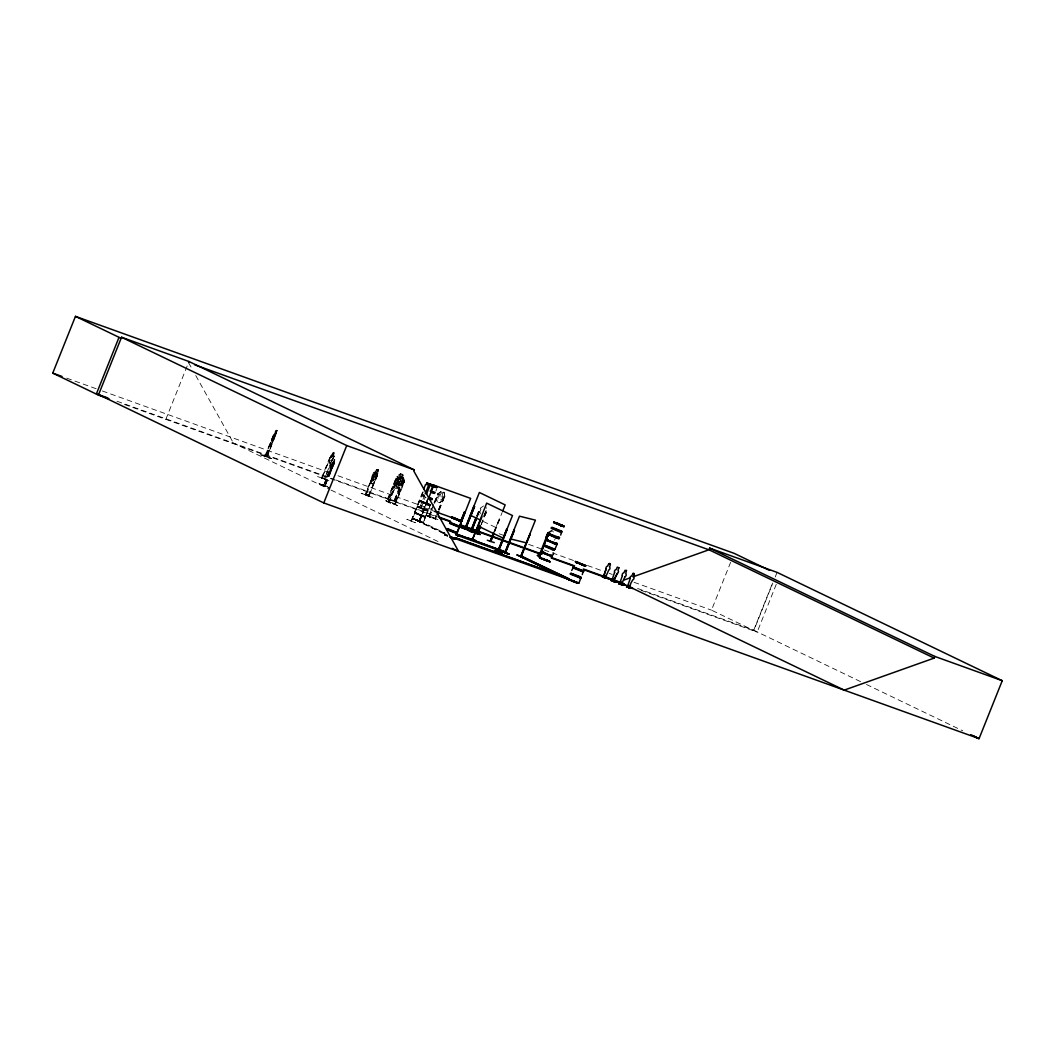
<?xml version="1.0" encoding="UTF-8"?>
<svg xmlns="http://www.w3.org/2000/svg" width="1055" height="1055" viewBox="0 0 1055 1055"><rect width="100%" height="100%" fill="white"/><g stroke="black" fill="none" stroke-linecap="round" stroke-linejoin="round"><path stroke-width="0.75" stroke-dasharray="5 3.75" d="M484.219 515.433L486.118 510.923M393.238 503.486L398.065 505.873L392.948 503.38M397.194 502.721L392.355 500.4M433.315 517.9L438.26 519.812M420.563 501.296L424.176 502.483M445.355 535.294L447.571 536.085M377.031 473.128L375.448 480.698L372.784 483.968L371.466 483.586L371.742 479.616L371.545 483.612M376.741 476.926L373.984 480.144L372.745 479.801L373.022 475.831L372.837 479.827M374.934 472.113L365.36 494.953C371.004 489.612 369.593 470.266 378.389 469.383C378.402 474.671 376.134 480.183 372.784 483.968M403.524 477.533L402.166 484.179L399.792 485.775L396.377 484.337M444.775 496.43L443.918 491.96L442.546 498.712L440.159 500.307L438.629 499.754L437.944 497.05L441.583 491.234L437.878 493.938L434.04 502.932M329.397 459.149L329.081 463.04L330.294 463.382L334.29 456.472L334.527 452.542M329.542 459.162L329.134 462.96M322.171 478.403L321.801 477.335L321.459 478.152L325.111 479.194C330.057 474.75 339.512 435.675 330.294 460.811L332.602 459.044M401.032 480.592L398.526 482.254L397.735 479.484L397.88 482.649L395.467 484.983L398.078 483.296L398.843 486.197L398.698 482.926L400.874 480.618M401.19 474.46L398.579 478.851L399.542 480.79L401.507 478.086L401.955 474.737L401.137 474.434M402.113 481.08L402.562 477.717L401.797 477.44L399.186 481.832L400.135 483.77L401.48 482.663M397.577 476.662L388.491 499.384M377.888 473.207L369.026 496.035L365.056 494.887L374.182 472.192L374.947 472.35M331.362 455.536L321.815 478.311L330.901 455.549L333.486 452.279L330.954 455.628M334.066 456.274L324.426 478.944M422.303 508.101L417.318 506.479L428.106 510.673L425.521 517.253L414.707 512.994L421.855 495.23L424.914 496.668M423.292 508.681L428.106 510.356L430.282 505.081L428.106 510.699L417.569 506.123L421.09 507.231M365.07 494.254L372.916 497.604L361.14 493.239L369.039 496.575M376.965 473.207L375.079 479.616L372.613 481.317L373.76 476.253L375.765 472.877L377.11 473.154L375.791 472.772L373.154 476.082L375.857 472.917M378.336 469.462C375.211 468.288 374.09 475.185 373.984 477.572L376.437 475.871L378.389 469.383M321.234 477.453L329.068 480.829L317.529 476.504M328.369 476.596L328.857 472.376M327.907 476.359L328.764 472.337M330.307 470.293L331.257 466.297M331.547 469.739L332.655 465.901M334.554 452.661L324.492 478.97L324.769 478.113L325.138 479.194M274.313 435.623L273.957 437.047L274.946 435.728M333.195 462.776L329.925 472.416L330.65 471.137M419.508 501.033L421.433 502.035M377.743 469.818C375.897 479.221 372.784 474.908 377.664 469.778M376.384 473.563C374.644 483.032 371.189 478.522 376.477 473.603M274.603 433.75L265.346 456.657L274.076 433.803L277.043 430.506L267.113 456.947L265.003 456.512M276.173 433.987L276.951 430.466L266.585 456.762M271.188 458.569C244.615 447.452 291.114 466.125 260.822 454.705M275.724 434.106L266.691 456.775L264.752 456.446L273.904 433.763C281.5 421.248 268.55 445.566 274.814 436.889M334.488 460.138L334.224 463.818L330.743 470.622M275.896 434.185L277.003 430.598L276.265 430.466M320.839 484.39L329.107 487.964M333.947 463.659L334.527 459.452L323.687 485.564M415.274 520.01L423.754 523.056L415.235 519.944M275.579 434.146L276.291 430.968M331.283 469.554L333.05 465.07M415.987 512.915L425.6 516.62L427.75 511.359L417.226 507.125L427.75 511.359M428.172 510.303L421.09 507.218M334.092 463.607L324.993 486.5L325.362 485.696M165.833 419.349L188.542 362.577L191.746 368.327M276.384 430.4L272.071 441.214L272.889 437.482L271.979 441.175L272.731 441.307L274.801 437.772L272.665 441.175M267.073 456.921L276.146 433.908M321.485 478.179L330.611 455.47L331.244 455.707L330.611 455.47M324.874 486.408L323.133 485.3L323.806 484.601M332.668 462.763L323.648 485.551L332.285 462.618M332.945 462.578L331.323 468.024L332.866 466.363M328.171 476.544L334.883 459.677M333.776 463.673L324.703 486.395L334.066 463.791M330.386 473.497L328.342 476.702L331.824 469.897M365.36 495.006L374.512 472.284M368.314 495.784L378.033 473.299M368.617 495.916L369.026 495.112M368.986 496.035L378.178 473.313L377.426 473.102M384.877 497.709L390.218 499.74M385.814 500.743L390.653 503.209L385.932 500.426M387.581 499.015L396.706 476.333L400.623 473.616L402.997 474.473L404.5 481.898L395.243 504.58L388.266 502.035M388.662 498.461L387.871 498.184L387.713 499.094L396.786 476.346L397.695 476.583M388.319 499.292L397.498 476.649M388.148 501.995C388.794 500.057 389.73 502.22 388.728 502.206M401.217 476.596L397.445 479.392L388.319 502.075L397.392 479.326L401.164 476.57L403.603 477.453M389.084 502.365L398.17 479.313M389.005 502.338L398.315 479.669L397.3 479.313L398.144 479.603M394.636 501.6L403.762 478.891L402.944 478.574L393.792 501.257C393.871 500.03 395.625 500.756 394.372 501.468M394.451 501.494L403.907 478.917L401.071 486.144L397.234 488.874L394.86 488.017L394.095 483.599M404.5 481.898L403.538 481.568L394.557 504.33L403.973 481.397M395.163 504.527L395.493 503.697M404.184 481.792L394.966 504.448M411.015 520.933L422.567 492.026M411.318 521.091L420.497 498.382L411.437 521.104M423.266 491.933L422.04 494.821L424.308 495.52M419.719 507.455L424.558 495.349M445.197 533.382L416.132 520.155M421.13 507.587L425.376 496.997M415.314 522.739L406.834 519.297L415.353 522.621M416.356 519.785L415.775 520.115L447.742 535.281M422.95 522.476L418.901 520.656L420.167 521.17L418.598 521.421L418.848 520.563L421.433 521.566M427.842 498.791L418.743 521.486L427.671 498.712M419.732 521.012L419.006 521.671L428.159 498.989M419.534 521.843L428.304 498.936M419.402 521.843L428.475 499.015M426.748 504.132L427.842 504.91L426.339 504.343M420.721 522.41L416.29 519.812M425.271 517.557L423.134 522.95L425.495 517.28L414.707 513.047L425.244 517.623L414.694 513.284L412.69 518.414M435.821 491.195L436.823 488.676M435.451 518.097L435.61 519.1L428.541 516.528L428.844 515.697L429.794 516.053L429.095 516.726M433.605 504.514L428.726 516.62L433.434 504.435M434.212 503.011L437.838 493.925L441.583 491.129L443.97 491.986L444.867 496.417L443.43 500.03L439.592 502.76L437.218 501.903L439.645 502.681L443.311 499.938M429.451 516.884L432.247 509.209M434.673 503.156L438.3 494.07M429.372 516.858L432.418 509.288M435.451 501.718L438.564 493.872M425.851 515.209L431.02 517.728L426.352 514.919M436.045 515.763L434.963 518.875L436.203 515.842M438.458 509.71L443.918 496.087L444.867 496.417M438.629 509.789L444.34 495.916M435.755 518.176L435.702 519.126M436.678 516L435.53 519.047M439.091 509.934L444.551 496.312M439.262 510.027L444.814 496.404L443.918 496.087M476.596 516.132L479.709 508.576L483.546 505.952M476.768 516.212L479.761 508.602L480.5 508.906M477.229 516.37L480.421 508.879M477.401 516.449L480.632 508.602M480.975 509.077L479.893 511.781L480.579 514.484M484.047 515.354L485.867 510.818L486.672 511.121M481.054 524.665L483.467 518.612M484.074 517.095L486.83 511.148L485.379 514.748L481.608 517.504M481.212 524.744L486.777 511.121L485.867 506.677M493.964 531.615L499.45 518.585L494.202 531.707M494.399 531.826L502.14 512.479M494.65 531.918L499.899 518.796L499.213 518.493M554.6 540.12L556.038 536.52M776.269 584.312L757.16 632.103L711.492 610.146L730.614 562.341M753.705 630.244L772.563 583.072M860.55 681.636L753.89 630.323L772.801 583.059M775.24 576.953L777.073 572.377M274.946 434.04L276.595 431.033M333.116 462.974L334.752 460.297M332.932 462.947L334.501 459.545M330.531 469.027L332.193 465.664M327.696 486.553L319.085 483.625L327.564 486.869M333.631 452.938C328.395 461.839 334.079 459.096 333.551 452.898M332.219 465.558C330.69 466.429 327.235 477.44 330.466 472.442M330.255 470.161L330.835 470.662L332.787 467.378M397.775 480.869L399.753 478.06L400.57 478.363L399.436 483.282L397.326 484.113L397.142 482.452M414.918 512.651L425.613 517.029L414.971 512.572M330.202 463.343L332.839 460.072M400.623 473.721L396.97 479.55L397.656 482.241L399.199 482.794L401.573 481.199L402.918 474.552L404.408 481.898L403.538 481.568M399.225 477.348L395.533 483.15L396.218 485.854L397.748 486.395L400.135 484.799C401.757 469.91 405.595 484.047 398.619 485.247M401.217 476.702L397.577 482.531L398.263 485.234M424.018 502.879L419.785 501.613M426.207 504.264L428.95 504.976M396.904 487.397L395.348 479.946L399.172 477.216L401.612 478.1M395.454 480.038L399.225 477.242M402.417 482.544L398.619 485.142M399.278 488.254L396.851 487.37L399.278 488.254L402.944 485.419M420.787 501.006L419.626 500.65L421.103 500.769M419.574 501.099L420.84 501.349M430.203 505.134L429.003 504.778M428.937 505.002L430.361 505.147M413.969 518.625L412.861 518.889M425.587 516.62L415.129 512.348L416 512.915M446.845 535.254L444.472 534.845L445.566 535.004M444.511 534.582L447.505 536.296M403.221 478.706L394.122 501.402M430.15 505.345L420.905 501.165M416.514 507.165L424.73 507.917M272.757 441.214L272.111 441.122M265.253 455.918L266.796 456.169M365.386 494.043L366.059 494.281M426.035 502.8L419.679 500.809L420.958 501.125M427.697 504.541L419.758 501.6M427.776 504.949L426.734 504.343M427.816 504.804L427.024 504.303M413.125 518.519L415.723 519.799M412.611 518.638L414.839 519.337M423.213 522.568L418.413 520.893M412.822 518.875L423.174 522.726L421.42 521.566M422.633 522.818L414.826 519.324M444.537 534.779L446.779 535.478M265.174 456.63L273.904 433.763M333.868 456.34L334.29 456.472M324.966 478.482L322.368 477.796M374.182 472.192L374.842 472.429M374.09 480.078L372.745 479.801M365.703 494.399L368.815 495.309L365.966 494.518M365.201 494.373L372.903 497.657M395.322 503.631L394.504 504.29M419.969 501.468L420.721 501.705M429.161 504.369L429.886 504.752M428.014 504.356L425.416 503.393L429.807 504.976M413.125 518.533L417.569 519.944L416.145 519.574M422.752 522.607L416.976 520.471M424.492 495.177L422.211 494.531L424.07 495.481M424.176 495.837L421.868 495.046L425.046 496.338M424.084 496.232L422.092 495.784M421.09 500.756L428.528 503.868M420.826 501.376L424.466 502.694M429.134 504.514L426.906 503.551M428 504.369L429.042 504.738M427.42 504.448L421.433 502.022M427.301 504.738L430.044 505.569L424.031 502.839M446.924 535.122L444.406 534.687L445.421 535.36M396.324 484.311L398.671 485.168M66.702 378.138L96.15 388.728M102.348 390.97L331.745 473.51M337.943 475.739L432.497 509.763M499.147 533.738L505.345 535.966M528.595 544.34L542.547 549.352M544.103 549.919L573.551 560.508M587.503 565.533L602.998 571.111M609.197 573.34L612.296 574.448M634.002 582.268L711.492 610.146M424.11 507.613L434.594 511.385M116.986 401.23L334.25 479.405M335.793 479.959L436.585 516.225M637.602 588.479L753.89 630.323M124.464 404.461L436.73 516.818M641.058 590.338L757.16 632.103M426.18 515.394L431.02 517.728M390.653 503.209L385.431 500.716M422.989 502.51L421.749 502.048L424.334 503.037M414.905 519.126L416.145 519.561M422.264 501.943L422.673 502.47L420.602 501.349M425.561 503.037L426.866 503.697M323.885 484.957L325.059 485.788M319.058 483.678L329.239 487.608M320.654 484.812L329.134 488.122M422.791 502.061L425.851 503.275M424.11 502.628L425.495 503.182M417.516 520.089L418.901 520.669M418.809 520.88L414.483 519.416M552.649 531.575L553.545 531.944M260.691 454.784L269.091 458.239M426.128 497.591L422.079 495.784M426.088 502.668L427.354 503.354M425.943 503.011L429.992 504.883M372.811 483.863L371.466 483.586M427.262 503.565L429.279 504.752M421.512 501.837L422.396 502.338M420.76 500.993L421.71 501.428M445.553 535.004L446.489 535.426M866.485 684.484L962.78 730.812M436.454 497.485L437.271 501.929M483.19 521.407L496.087 527.619M394.926 487.938L394.043 483.572M434.99 518.176L429.702 516.291M394.016 500.663L388.728 498.791M394.623 503.657L389.335 501.771M392.829 503.406L398.065 505.873M420.167 521.17L445.105 533.157M415.789 520.102L446.384 534.793M232.931 442.876L329.529 489.349M331.006 490.061L438.893 541.953M430.137 504.461L428.567 503.697L430.097 504.62M413.639 518.862L412.703 518.335M195.755 375.527L233.458 443.126M478.996 515.117L478.271 512.189L479.221 516.647M442.929 492.25L441.847 497.182L439.737 498.026L440.186 494.769L442.164 491.973L442.929 492.25M428 511.016L417.213 506.782L427.974 511.029M369.356 495.204L368.643 494.953L369.356 495.204M438.511 494.136L437.667 493.846L438.498 494.162"/><path stroke-width="1.5" d="M475.383 532.234L480.223 534.529M475.554 532.735L480.183 534.503M458.754 536.098L456.288 534.859L465.123 512.176M540.266 558.135L543.879 559.321M547.4 540.252L548.376 540.806M487.252 540.226L494.32 542.626M494.637 550.829L501.824 553.453M501.626 553.348L494.637 550.75M517.056 554.917L525.153 558.425L516.99 555.022M608.115 578.219L603.579 576.399L606.111 568.948A2.044 2.005 -83.9 0 1 607.693 566.126L608.537 564.082M603.605 576.399L606.137 568.948M614.603 572.417L612.045 579.881L616.951 581.529L616.16 581.45M622.384 575.608L619.826 583.072L624.731 584.721L621.158 584.51M109.14 398.935L98.405 395.084L52.75 373.114L75.459 316.355L734.201 553.374L769.557 570.386M118.925 337.547L96.414 393.845L107.795 397.92M98.405 395.084L121.536 337.244L188.964 361.509L414.153 469.831L413.731 470.899L458.635 551.449L979.066 738.645L1002.25 680.699L777.073 572.377L709.633 548.112L708.973 549.774L934.163 658.096L934.822 656.434L709.633 548.112M188.542 362.577L188.964 361.509M452.199 548.349L458.74 551.488L323.78 502.932L346.726 445.566L121.536 337.244M423.767 489.006L425.587 484.456L433.816 485.208L428.37 498.83M425.165 493.832L428.805 484.746M426.576 493.964L430.216 484.878M430.77 490.971L433.196 484.904L470.636 498.382L456.182 534.964L503.868 552.174L504.158 551.475L456.327 534.041L504.158 551.475M437.284 514.484L438.484 511.451M437.443 514.563L438.656 511.53M460.402 522.159L464.49 511.952L465.295 512.255M460.573 522.238L464.49 511.952M457.066 535.333L457.356 534.634M474.526 506.585L465.255 529.228L473.84 506.281L474.526 506.585L465.492 529.32L465.11 528.173M464.78 529.003L479.366 492.487L505.174 504.91L502.747 510.963M475.99 517.649L470.688 531.351L476.161 517.728M471.255 531.522L471.585 530.705M471.137 531.483L476.623 517.873M476.794 517.952L471.414 531.615M472.64 532.261L468.064 530.124M472.759 538.934L471.994 539.606M472.429 539.764L486.658 503.13L512.479 515.539L497.802 551.976M477.823 532.946L476.715 533.487L479.814 525.944M477.045 533.632L479.972 526.036M479.84 527.698L477.651 533.856M470.807 531.39L477.585 533.83L480.618 526.26M475.818 540.437L468.367 538.261L475.357 540.78M493.384 533.078L490.113 541.202L490.878 541.518L494.057 533.382M490.957 540.608L490.324 541.268L493.621 533.171M493.819 533.289L490.43 541.307M506.519 529.122L507.191 529.425L498.171 552.161L497.406 551.831L506.756 529.214L497.92 552.068L498.131 551.145M500.848 550.987L508.853 554.337M503.209 551.013L503.868 552.174M514.22 530.058L505.121 552.807L514.233 530.111M514.497 530.164L505.477 552.899L504.818 552.675L519.482 516.185L535.413 520.141L520.801 556.684L565.506 578.193L565.783 577.481L520.761 555.972M520.524 556.565L530.177 534.054L521.144 556.789L520.484 556.552M521.078 555.972L568.091 578.417L567.814 579.129L520.801 556.684L521.236 555.893M522.159 557.172L522.449 556.46M538.973 555.932L547.941 533.184L548.785 533.263L539.619 556.222L548.653 533.171M548.086 536.415L549.167 533.711M543.167 551.659C540.595 550.314 553.915 559.559 553.558 552.952M560.693 535.083L561.445 532.287M566.865 578.681L567.155 577.969L455.707 537.865M571.691 570.425L573.234 567.854M579.894 577.731L580.817 578.259L578.839 583.125M582.281 574.593L583.019 571.797M605.636 577.692L602.972 576.689L603.078 575.806L602.379 576.927L606.559 577.454M602.985 576.834L603.381 575.845M603.737 576.993L604.423 575.344M604.555 576.993L607.047 578.114M604.581 577.349L605.267 575.687L604.396 575.344M605.122 577.059L608.537 578.562L604.686 577.889M605.333 577.652L605.952 576.9L604.884 577.824M605.649 576.861L607.997 578.008M614.828 580.817L611.201 580.567L611.544 579.287L610.845 580.408L614.92 581.081M611.452 580.303L611.847 579.314M618.929 567.801L617.294 567.128L616.16 569.595A2.044 2.005 -83.9 0 0 614.59 572.417M612.863 578.813L612.203 580.474L612.889 578.826L613.746 579.169L613.047 580.817M613.588 580.54L614.762 580.843L613.865 580.356L614.63 580.461L614.234 581.45L611.148 580.276M613.799 581.134L614.115 580.342L616.951 581.529M613.126 581.371C623.254 581.951 610.331 582.901 614.34 580.435L614.102 581.16L611.452 580.171M615.896 581.424L612.731 580.435M619.048 583.771L619.311 582.479L618.639 583.639L622.529 584.312L621.909 583.784M619.311 582.479L619.219 583.349L621.87 584.351M619.971 583.666L620.657 582.004L621.514 582.36L620.828 584.008M620.802 583.666L623.663 584.615M621.58 584.325L622.41 583.652L622.015 584.641L618.929 583.468M621.461 584.787L622.186 583.56M630.508 587.464L626.749 586.949L627.092 585.67L626.987 586.54L629.65 587.543M627.382 585.696L626.419 586.831L629.782 587.833L629.611 587.134M627.738 586.857L628.437 585.195L629.281 585.551L628.595 587.2M633.567 576.742L634.385 573.92M629.347 587.516L629.967 586.751L628.899 587.675M634.411 574.698L633.593 576.742A2.044 2.005 -83.9 0 1 632.789 579.881C628.925 585.156 630.56 588.07 629.769 587.2M631.061 587.965L628.266 586.817M628.912 586.686L632.499 588.439L629.664 586.725M616.885 581.727C613.839 580.065 612.124 582.742 617.215 573.498A2.044 2.005 -83.9 0 0 618.019 570.359L618.903 567.788M613.931 580.646L617.241 573.498M621.58 583.956L625.008 576.689M540.279 558.055L539.461 557.449M501.138 550.631L509.156 553.967M468.315 530.177L461.286 527.671M467.747 529.966L472.97 532.445M472.943 532.353L468.064 530.032M539.923 555.589L537.773 555.194M608.643 563.845L609.843 563.515M427.644 483.757L426.906 482.966L434.396 485.762M451.593 517.042L453.901 517.662M461.483 521.684L451.408 517.557L453.795 517.86M451.408 517.57L454.059 518.018M462.116 521.249L453.874 517.675M454.283 538.129L454.89 538.604M450.208 537.391L455.087 539L452.054 537.562M551.132 528.304L560.482 532.195M563.95 526.762L563.093 526.181M546.609 539.738L547.453 540.384M552.319 549.695L544.077 546.108M541.492 552.424L542.415 552.939M549.629 541.044L557.264 543.615L556.328 543.114M554.337 543.681L556.882 544.551M547.716 561.22L539.382 557.673L540.476 557.844M554.93 549.339L557.146 543.998L556.209 543.47M549.998 561.84L547.69 561.207M582.874 565.19L575.555 562.091M580.817 578.259L570.214 574.078L571.48 574.355M581.846 564.9L585.538 565.493M569.542 579.261L568.579 579.169M568.355 578.918L569.041 579.854L568.394 579.512M583.323 571.995L572.72 567.814M633.092 573.379L631.708 575.977A2.044 2.005 -83.9 0 0 630.152 578.799L627.593 586.264L632.13 588.083M548.679 533.461L547.861 533.171M551.936 530.625L547.743 533.078L546.305 536.692L546.569 539.817M608.537 578.562L604.621 577.85L608.405 578.259M607.561 578.166L608.484 578.061M613.153 581.371L616.859 581.859M622.687 584.259L622.463 583.943M630.31 587.226L626.696 586.659M629.321 587.108L630.428 587.266M632.116 588.255L629.057 587.899M629.413 587.002L630.31 587.503L627.237 586.87M623.676 580.145L629.888 577.942M632.987 576.834L707.43 550.328M844.211 690.128L934.163 658.096M633.066 573.379L634.081 573.498M549.945 533.988L559.651 537.694L558.728 537.18M603.302 577.336C611.122 578.615 602.959 576.597 606.163 576.993L605.768 577.969L602.735 577.098M609.816 563.515L610.463 564.583L609.553 566.891A2.044 2.005 -83.9 0 1 608.748 570.017C605.438 578.285 604.528 576.914 606.48 577.586M624.191 585.024L621.435 583.534M629.413 587.899L632.552 588.426M602.431 576.98L606.15 577.454M618.612 583.6L622.16 584.074M620.868 584.523L624.652 584.918M621.408 584.76L624.784 585.235M632.011 587.859L632.499 587.912M628.635 587.714L632.42 588.11M537.206 555.457L539.817 556.038L537.654 555.655M539.619 556.222L538.894 555.906M426.787 483.19L429.016 483.849M428.66 483.968L436.849 487.357M429.833 484.496L427.644 483.731M555.945 522.647L553.558 522.212L557.91 524.216M553.967 522.581L561.418 525.746M558.319 524.15L555.734 523.175L562.183 525.759M555.8 523.24L556.697 523.597L556.091 523.267M560.548 525.205L561.801 525.931L560.324 525.469M563.687 526.353L562.328 525.43M563.963 526.762L561.049 525.759M552.068 527.302L561.853 531.232M551.712 527.948L561.669 531.944M561.669 532.538L560.482 532.195M549.141 534.608L551.659 536.019M453.795 518.176L454.639 518.612L452.661 517.847M547.202 539.514L547.532 540.12M547.11 539.633L548.547 540.411M459.584 520.669L458.49 520.221L461.47 521.671M461.694 521.144L458.674 520.273M546.925 540.094L556.974 544.314L553.585 542.943M458.516 520.471L459.373 520.761M546.833 540.45L554.614 543.932M556.539 544.209L557.238 543.773L556.302 543.259M450.01 522.317L460.112 526.458L459.176 525.931M449.786 522.647L459.743 526.656M449.654 522.977L459.611 526.973M449.588 523.372L459.69 527.5L458.754 526.986M544.921 545.158L555.022 549.286L554.099 548.771M544.697 545.488L554.653 549.484M544.565 545.804L554.521 549.813M544.064 546.108L545.25 546.437M447.505 528.581L457.527 532.775M577.533 562.157L575.292 561.471L577.441 562.341M575.727 561.577L585.103 566.166M577.481 562.671L579.591 563.515M582.096 565.124L583.27 565.177M585.776 565.757L580.962 564.069M455.14 538.709L453.94 538.367M539.448 557.62L541.69 558.319M549.602 561.445L548.257 560.548M573.432 567.142L583.679 571.335L582.742 570.808M573.3 567.458L583.547 571.652L582.611 571.137M570.926 573.406L580.87 577.402M568.263 579.063L569.449 579.38M520.814 555.721L521.486 555.959M510.396 538.894L526.34 542.85M505.556 552.016L505.49 551.989M553.954 522.581L556.117 523.254M563.687 526.34L560.733 525.258M436.928 487.173L432.537 485.577M560.614 525.548L557.91 524.203M435.926 487.436L436.704 487.687M552.609 527.869L551.343 527.579L561.788 531.628M434.818 492.408L433.025 491.815M434.739 492.804L430.295 491.195M434.607 493.12L431.548 492.052M434.396 493.45L431.376 492.408M550.314 533.804L549.352 533.711M550.103 534.133C546.411 533.368 561.128 539.303 558.649 537.562M549.972 534.45C546.424 533.738 561.009 539.646 558.517 537.892M432.313 498.672L430.519 498.079M432.233 499.068L429.174 498M432.102 499.384L429.042 498.316M557.976 538.459L559.229 538.749L558.306 538.235M431.891 499.727L428.871 498.672M547.176 539.501L547.954 539.751M555.998 543.351L556.763 543.589M461.708 521.17L457.329 519.588M458.569 520.563L459.769 521.065L458.424 520.55M575.542 562.091L578.272 563.106L575.516 561.708M542.956 551.989C539.276 551.224 553.981 557.172 551.501 555.431M578.18 563.08L577.731 562.908M542.824 552.319C539.145 551.554 553.849 557.488 551.369 555.748M583.23 565.163L582.663 565.295M585.129 566.166L582.874 565.375M574.408 567.036L573.208 566.706L574.078 567.274M540.806 557.607L539.606 557.264L541.835 557.963M448.045 529.162L446.779 528.872L457.237 532.92M548.851 561.207L550.024 561.682L548.231 560.693M571.559 573.96L570.359 573.63L580.738 577.731M454.679 538.762L452.925 538.01M568.605 579.366L571.639 580.421M578.351 583.099L573.986 581.529M578.325 583.244L572.549 581.107M471.018 530.52L471.506 530.678M561.154 524.955L553.849 522.396M434.634 486.948L435.939 487.45M557.976 538.472L551.646 536.019M554.838 543.351L555.893 543.721M552.306 549.695L554.297 550.143M454.362 518.506L459.136 520.656M548.877 561.207L545.25 559.875M548.837 561.352L546.556 560.548M453.835 538.723L451.553 537.918M569.357 579.617L570.399 579.973M194.74 364.806L709.501 550.024M934.822 656.434L1002.25 680.699M346.726 445.566L414.153 469.831M481.832 517.227L472.31 539.712M52.75 373.114L62.047 376.464M434.594 511.385L461.563 521.091M438.142 516.779L450.538 521.249M459.848 524.586L542.033 554.165M551.33 557.515L574.593 565.876M583.362 568.975L623.676 583.481M439.829 517.926L450.656 521.829M459.954 525.166L538.894 553.572M551.277 558.029L572.944 565.823M583.784 569.726L602.365 576.412M607.007 578.087L620.933 583.099M477.111 532.986L471.651 531.021M472.64 538.894L472.891 539.039M494.544 550.855L501.824 553.479M455.101 537.76L568.091 578.417M451.725 537.364L567.814 579.129M555.945 522.621L558.53 523.623M555.853 522.832L557.185 523.095M429.003 483.876L434.317 485.973M428.897 484.192L431.482 485.168M433.671 486.632L434.911 487.094M433.038 491.815L430.44 490.826M554.943 543.14L550.961 541.597M429.293 497.617L430.532 498.079M577.52 562.157L585.565 565.52M577.428 562.368L585.762 565.915M577.322 562.684L579.907 563.66M453.795 517.873L461.892 520.999M453.676 518.19L456.274 519.179M570.557 579.604L571.784 580.052L570.478 579.749M452.885 538.169L450.34 537.035M559.387 524.559L564.267 526.168L558.53 523.636M560.93 525.324L560.64 525.258M430.255 484.311L431.693 484.641M552.24 542.415L553.624 542.903M579.577 563.528L582.808 564.952M544.406 558.939L542.995 558.543L544.354 559.084M542.903 558.768L544.261 559.295M546.569 560.535L541.321 558.398M450.287 537.193L451.659 537.707M560.904 525.601L561.774 525.891M431.152 485.036L432.867 485.722M430.954 485.551L432.326 486.104M550.855 541.861L548.389 540.74L552.24 542.428M539.29 555.101L539.751 555.312M543.721 559.678L545.119 560.231M573.142 580.593L574.527 581.147M573.076 580.725L574.461 581.292M574.382 581.503C558.82 575.766 581.094 585.116 577.784 582.98M621.896 583.534L624.731 584.721M430.941 485.551L426.616 483.559L429.029 484.192M581.503 563.713L582.756 564.438M455.734 519.561L452.331 518.058M545.791 559.493L547.11 560.047M545.738 559.625L547.057 560.192M545.646 559.849L546.978 560.403M500.967 551L509.011 554.297L500.822 551.013M561.168 524.928L562.328 525.456M556.684 523.451L553.928 522.199M549.708 540.912L547.532 540.107M582.597 564.768L583.771 565.269M460.125 520.774L451.593 517.029M454.534 518.691L451.514 517.214M575.832 581.687L577.006 582.202M575.793 581.832L576.953 582.36M575.687 582.044L576.874 582.558M571.296 580.421L568.487 579.287M452.16 537.351L453.32 537.865M554.376 523.043L555.312 523.478M435.544 486.25L436.493 486.698M435.491 486.461L436.414 486.909M428.686 483.968L426.8 483.032M575.977 562.552L576.9 562.974M574.065 567.274L583.745 570.94L582.808 570.425M542.415 552.939L552.095 556.605L551.158 556.091M548.125 560.904L549.998 561.853M540.305 558.187L541.255 558.623M453.347 537.707L454.243 538.301M453.215 538.09L454.151 538.512M973.145 735.797L979.066 738.645L970.758 734.636M75.459 316.355L121.114 338.312M619.034 581.806L844.738 690.379M470.279 515.196L480.315 520.023M477.585 525.825L503.393 538.248M456.38 534.476L459.031 536.27L456.274 534.99M98.603 394.61L323.78 502.932M570.926 573.221L580.936 577.006M577.889 582.769L578.813 583.296M456.248 533.25L457.184 533.764L446.582 529.584M457.105 533.237L446.647 529.188M626.499 570.504L625.061 570.32L623.927 572.786A2.044 2.005 -83.9 0 0 622.358 575.608M626.472 570.491L625.8 573.551A2.044 2.005 -83.9 0 1 624.995 576.689M546.398 536.692L547.281 539.804M461.523 527.289L468.512 529.795L461.497 527.289"/></g></svg>
